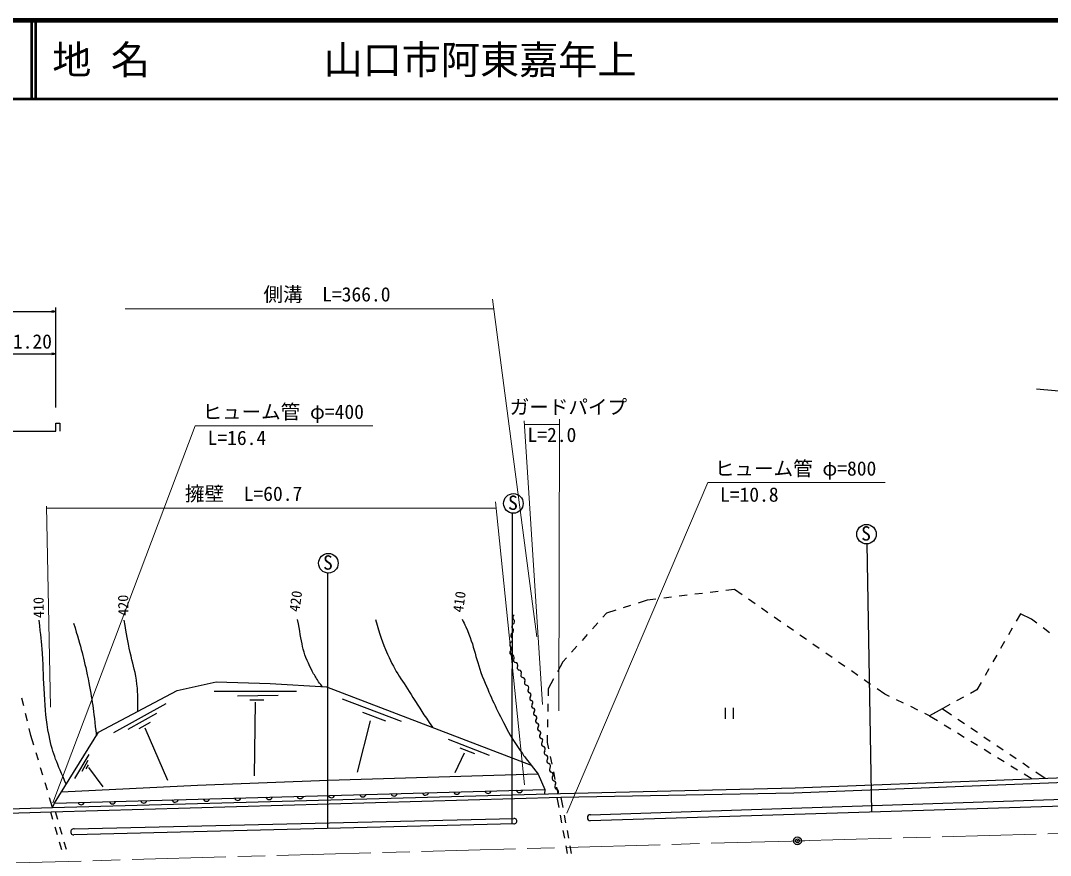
# Model space of a CAD drawing. Units: millimetres at full size, sheet at 1:1000, with parts at other scales. Extents: x 40000 to 680000, y 20000 to 380000.
# Drawn here: x 366339 to 497894, y 273310 to 380000 of the extents above; entities that cross this region are included whole.
import ezdxf
from ezdxf.enums import TextEntityAlignment as Align

# ---------------------------------------------------------------- set-up
doc = ezdxf.new("R2010")
doc.units = ezdxf.units.MM
doc.header["$LTSCALE"] = 1000
doc.header["$PDMODE"] = 32
doc.header["$PDSIZE"] = 500
doc.linetypes.add('CHAIN', pattern=[18.5, 12, -1.5, 3.5, -1.5])
for name, color, linetype, lineweight in [('M-BGD', 7, 'Continuous', 25), ('M-BMK', 2, 'CHAIN', 13), ('M-BMK-SRVR', 3, 'Continuous', 25), ('M-STR-HTXT', 7, 'Continuous', 13), ('M-TTL', 2, 'Continuous', 140), ('M-TTL-LINE', 7, 'Continuous', 50)]:
    doc.layers.add(name, color=color, linetype=linetype, lineweight=lineweight)
doc.layers.add('M-TTL-TXT', color=7, linetype='Continuous')
doc.styles.add('ＭＳ ゴシック', font='')
doc.styles.get('ＭＳ ゴシック').set_extended_font_data('MS Gothic')

# ---------------------------------------------------------------- blocks, each defined once
blk = doc.blocks.new('open_arrow')
at = {"color": 0, "linetype": 'Continuous', "lineweight": -2}
blk.add_lwpolyline([(7.5, 1.25), (0, 0), (7.5, -1.25)], dxfattribs=at)

msp = doc.modelspace()

# ---------------------------------------------------------------- linework, layer by layer
at = {"layer": 'M-BGD'}
for p, q in [((316101, 342836), (370851, 342836)), ((370851, 330539), (370851, 343336)), ((364851, 337429), (370851, 337429)), ((370851, 330539), (370851, 337929)), ((510649, 331560), (496102, 332911)), ((370851, 327539), (370851, 328539)), ((370851, 328539), (371351, 328539)), ((371351, 328539), (371351, 327539)), ((364851, 327539), (370851, 327539)), ((429138, 317052), (429109, 277348)), ((474463, 313118), (475022, 278837)), ((405555, 309404), (405547, 276758)), ((451472, 306555), (450480, 306434)), ((453457, 306798), (452465, 306677)), ((455443, 307041), (454450, 306919)), ((457537, 307297), (456435, 307162)), ((458523, 306610), (457537, 307297)), ((444270, 305257), (443317, 304954)), ((446400, 305935), (445223, 305560)), ((447502, 306069), (446400, 305935)), ((449487, 306312), (448494, 306191)), ((460163, 305466), (459343, 306038)), ((441186, 304276), (440732, 303767)), ((442364, 304650), (441186, 304276)), ((461803, 304321), (460983, 304894)), ((494066, 304190), (493519, 303236)), ((495488, 303519), (494066, 304190)), ((440066, 303021), (439400, 302276)), ((463444, 303177), (462624, 303749)), ((465084, 302033), (464264, 302605)), ((496175, 302992), (495488, 303519)), ((438734, 301530), (438068, 300784)), ((466725, 300889), (465904, 301461)), ((493022, 302369), (492525, 301501)), ((497762, 301775), (496968, 302383)), ((437402, 300038), (436736, 299292)), ((468365, 299745), (467545, 300317)), ((492027, 300634), (491530, 299766)), ((470005, 298600), (469185, 299172)), ((491033, 298899), (490535, 298031)), ((435616, 298038), (434917, 296765)), ((436070, 298546), (435616, 298038)), ((471646, 297456), (470825, 298028)), ((473286, 296312), (472466, 296884)), ((490038, 297163), (489541, 296296)), ((386360, 294373), (391336, 295499)), ((391336, 295499), (398208, 295262)), ((398208, 295262), (405436, 294847)), ((405436, 294847), (431557, 284860)), ((434436, 295888), (433737, 294615)), ((474926, 295168), (474106, 295740)), ((489044, 295428), (488497, 294474)), ((366744, 292426), (366510, 293398)), ((376289, 289042), (386360, 294373)), ((391086, 294288), (401591, 294288)), ((394061, 293708), (399222, 293796)), ((433737, 294615), (433718, 293686)), ((476732, 293908), (475747, 294596)), ((477342, 293616), (476732, 293908)), ((486795, 293541), (485918, 293060)), ((488497, 294474), (487672, 294022)), ((384898, 292681), (378210, 288995)), ((395623, 293199), (397396, 293182)), ((396308, 292901), (396176, 283468)), ((407421, 293324), (414952, 290467)), ((433698, 292687), (433677, 291687)), ((456343, 292166), (456343, 290766)), ((457393, 290766), (457393, 292166)), ((479146, 292753), (478244, 293185)), ((480951, 291889), (480048, 292321)), ((485042, 292580), (484165, 292099)), ((367213, 290482), (366979, 291454)), ((383713, 291444), (380054, 289416)), ((410006, 291630), (412973, 290507)), ((482463, 291166), (481853, 291458)), ((484058, 292040), (482463, 291166)), ((483288, 291618), (482463, 291166)), ((482463, 291166), (483476, 290541)), ((485248, 291236), (484058, 292040)), ((367661, 288622), (367448, 289510)), ((382871, 290285), (381423, 289469)), ((382213, 289601), (385109, 282939)), ((410989, 290489), (409321, 283942)), ((433656, 290687), (433636, 289687)), ((484327, 290016), (485179, 289492)), ((486905, 290117), (486077, 290676)), ((488563, 288998), (487734, 289557)), ((368033, 287388), (367661, 288622)), ((370678, 279986), (376289, 289042)), ((420951, 288170), (426181, 286134)), ((433615, 288687), (433596, 287759)), ((486030, 288967), (486881, 288442)), ((490220, 287878), (489392, 288438)), ((422443, 287047), (424338, 286345)), ((433596, 287759), (433771, 286935)), ((487732, 287917), (488584, 287393)), ((489435, 286868), (490286, 286343)), ((491878, 286759), (491049, 287319)), ((368609, 285473), (368321, 286430)), ((375053, 286214), (373212, 283140)), ((422987, 286362), (421793, 283870)), ((433980, 285956), (434188, 284978)), ((491137, 285818), (491989, 285294)), ((493535, 285640), (492707, 286199)), ((369186, 283557), (368898, 284515)), ((374912, 285426), (374148, 284045)), ((374975, 284888), (374686, 284357)), ((375006, 284544), (376832, 282056)), ((431557, 284860), (432445, 283709)), ((465284, 281966), (534157, 284535)), ((492840, 284769), (493691, 284244)), ((495193, 284520), (494364, 285080)), ((405634, 282893), (388941, 282261)), ((432445, 283709), (405634, 282893)), ((432445, 283709), (433295, 281735)), ((434396, 284000), (434604, 283022)), ((534087, 283956), (465126, 281255)), ((494542, 283719), (495555, 283095)), ((497212, 283157), (496021, 283961)), ((369762, 281642), (369474, 282600)), ((388941, 282261), (371548, 281390)), ((434813, 282044), (434988, 281220)), ((435323, 281229), (465284, 281966)), ((370422, 279450), (370050, 280685)), ((435336, 280705), (370253, 278843)), ((370422, 279450), (435323, 281229)), ((435123, 279434), (434890, 280692)), ((465126, 281255), (435336, 280705)), ((435640, 279450), (435407, 280706)), ((439126, 278514), (517274, 281058)), ((304840, 277202), (370422, 279450)), ((517280, 280146), (439106, 277724)), ((370253, 278843), (304823, 276640)), ((370477, 277880), (370197, 278841)), ((371083, 277888), (370801, 278859)), ((373202, 276687), (429367, 278048)), ((435487, 277467), (435305, 278450)), ((436003, 277483), (435822, 278466)), ((371034, 275959), (370756, 276919)), ((371640, 275968), (371361, 276928)), ((429336, 277354), (373160, 275948)), ((435850, 275500), (435668, 276484)), ((436367, 275516), (436185, 276500)), ((371592, 274038), (371313, 274999)), ((372198, 274047), (371919, 275007)), ((436214, 273534), (436032, 274517)), ((436731, 273550), (436549, 274533))]:
    msp.add_line(p, q, dxfattribs=at)
msp.add_lwpolyline([(370422, 279450), (370678, 279986), (433295, 281735), (433270, 281173)], dxfattribs=at)
for centre in [(429294, 318292), (474399, 314366), (405656, 310650)]:
    msp.add_circle(centre, 1250, dxfattribs=at)
for centre, radius, start, end in [((429559, 303736), 356, 119.00517, 228.20697), ((429429, 302581), 356, 119.00517, 228.20697), ((429084, 303205), 356, 299.00517, 48.20697), ((429300, 301426), 356, 119.00517, 228.20697), ((428954, 302049), 356, 299.00517, 48.20697), ((429171, 300271), 356, 119.00517, 228.20697), ((428695, 299739), 356, 299.00517, 48.20697), ((428825, 300894), 356, 299.00517, 48.20697), ((429136, 299257), 317, 147.56907, 263.97538), ((429069, 298627), 317, 327.56907, 83.97538), ((429604, 298286), 317, 147.56907, 263.97538), ((429538, 297656), 317, 327.56907, 83.97538), ((430073, 297316), 317, 147.56907, 263.97538), ((430007, 296685), 317, 327.56907, 83.97538), ((430542, 296345), 317, 147.56907, 263.97538), ((430475, 295714), 317, 327.56907, 83.97538), ((431011, 295374), 317, 147.56907, 263.97538), ((430944, 294744), 317, 327.56907, 83.97538), ((431403, 294364), 284, 132.50746, 256.19121), ((431268, 293813), 284, 312.50746, 76.19121), ((431652, 293394), 284, 132.50746, 256.19121), ((431516, 292842), 284, 312.50746, 76.19121), ((431900, 292423), 284, 132.50746, 256.19121), ((431764, 291872), 284, 312.50746, 76.19121), ((432148, 291453), 284, 132.50746, 256.19121), ((432013, 290901), 284, 312.50746, 76.19121), ((432397, 290483), 284, 132.50746, 256.19121), ((432261, 289931), 284, 312.50746, 76.19121), ((432645, 289512), 284, 132.50746, 256.19121), ((432509, 288960), 284, 312.50746, 76.19121), ((432893, 288542), 284, 132.50746, 256.19121), ((432757, 287990), 284, 312.50746, 76.19121), ((433224, 287566), 348, 141.95509, 252.57323), ((433015, 286902), 348, 321.95509, 72.57323), ((433563, 286473), 348, 141.95509, 252.57323), ((433355, 285808), 348, 321.95509, 72.57323), ((433903, 285379), 348, 141.95509, 252.57323), ((433695, 284715), 348, 321.95509, 72.57323), ((434243, 284286), 348, 141.95509, 252.57323), ((434034, 283621), 348, 321.95509, 72.57323), ((434583, 283192), 348, 141.95509, 252.57323), ((434374, 282528), 348, 321.95509, 72.57323), ((426059, 281650), 417, 197.86011, 345.33971), ((430057, 281761), 417, 197.86011, 345.33971), ((434923, 282099), 348, 141.95509, 252.57323), ((434714, 281434), 348, 321.95509, 72.57323), ((382076, 280421), 417, 197.86011, 345.33971), ((386075, 280533), 417, 197.86011, 345.33971), ((390073, 280645), 417, 197.86011, 345.33971), ((394072, 280756), 417, 197.86011, 345.33971), ((398070, 280868), 417, 197.86011, 345.33971), ((402068, 280980), 417, 197.86011, 345.33971), ((406067, 281091), 417, 197.86011, 345.33971), ((410065, 281203), 417, 197.86011, 345.33971), ((414064, 281315), 417, 197.86011, 345.33971), ((418062, 281426), 417, 197.86011, 345.33971), ((422061, 281538), 417, 197.86011, 345.33971), ((374079, 280198), 417, 197.86011, 345.33971), ((378078, 280310), 417, 197.86011, 345.33971), ((429385, 277699), 349, 261.79254, 93.06074), ((439134, 278118), 396, 91.09988, 265.95209), ((373114, 276321), 376, 76.58144, 276.96951)]:
    msp.add_arc(centre, radius, start, end, dxfattribs=at)
for points, knots in [([(372179, 282408), (370969, 285157), (370497, 286104), (369968, 288628), (369542, 290664), (369530, 291846), (369376, 293921), (369225, 295938), (369296, 297078), (369139, 299094), (369008, 300764), (368949, 301321), (368704, 303360)], [0, 0, 0, 0, 1, 1, 1, 2, 2, 2, 3, 3, 3, 4, 4, 4, 4]), ([(373114, 303000), (374095, 299679), (374383, 298702), (374951, 295891), (375520, 293071), (375633, 292056), (376018, 288604)], [0, 0, 0, 0, 1, 1, 1, 2, 2, 2, 2]), ([(381324, 291707), (381335, 293569), (381350, 294171), (381128, 295726), (380927, 297124), (380624, 297872), (380338, 299255), (380007, 300853), (379919, 301378), (379574, 303362)], [0, 0, 0, 0, 1, 1, 1, 2, 2, 2, 3, 3, 3, 3]), ([(404868, 294880), (404570, 295275), (404489, 295392), (404264, 295732), (403936, 296228), (403778, 296523), (403500, 297049), (402287, 299343), (402292, 300505), (401730, 303453)], [0, 0, 0, 0, 1, 1, 1, 2, 2, 2, 3, 3, 3, 3]), ([(411682, 303453), (412263, 301381), (412495, 300709), (413223, 299030), (414218, 296733), (415133, 295622), (416461, 293501), (417405, 291993), (417724, 291498), (418945, 289682)], [0, 0, 0, 0, 1, 1, 1, 2, 2, 2, 3, 3, 3, 3]), ([(422741, 303493), (422981, 303038), (423035, 302894), (423215, 302505), (424384, 299977), (424448, 298329), (425506, 295752), (426462, 293421), (427064, 292139), (428231, 289907), (428881, 288662), (429286, 287980), (430087, 286826), (430633, 286038), (430833, 285767), (431557, 284860)], [0, 0, 0, 0, 1, 1, 1, 2, 2, 2, 3, 3, 3, 4, 4, 4, 5, 5, 5, 5])]:
    msp.add_open_spline(points, degree=3, knots=knots, dxfattribs=at)
at = {"layer": 'M-BMK'}
for p, q in [((465578, 275166), (565842, 277986)), ((466544, 275193), (365781, 272359))]:
    msp.add_line(p, q, dxfattribs=at)
at = {"layer": 'M-BMK-SRVR'}
msp.add_circle((465578, 275166), 500, dxfattribs=at)
msp.add_point((465578, 275166), dxfattribs=at)
at = {"layer": 'M-STR-HTXT'}
for p, q in [((426609, 344399), (432305, 301264)), ((379678, 343165), (426772, 343165)), ((435083, 291774), (435185, 329067)), ((388661, 328217), (370459, 280011)), ((388661, 328217), (411332, 328217)), ((430672, 328865), (433029, 292591)), ((430703, 328397), (435183, 328397)), ((454119, 320970), (436104, 278729)), ((454119, 320970), (476789, 320970)), ((427019, 318487), (430700, 282335)), ((369646, 317928), (370156, 292277)), ((369651, 317684), (427101, 317684))]:
    msp.add_line(p, q, dxfattribs=at)
at = {"layer": 'M-TTL'}
msp.add_line((680000, 380000), (40000, 380000), dxfattribs=at)
at = {"layer": 'M-TTL-LINE'}
for p, q in [((367750, 380000), (367750, 370000)), ((368250, 380000), (368250, 370000)), ((40000, 370000), (680000, 370000))]:
    msp.add_line(p, q, dxfattribs=at)

# ---------------------------------------------------------------- block references
at = {"layer": 'M-BGD', "xscale": 66.7, "yscale": 66.7, "rotation": 180}
for p in [(370851, 342836), (370851, 337429)]:
    msp.add_blockref('open_arrow', p, dxfattribs=at)

# ---------------------------------------------------------------- texts
at = {"layer": 'M-BGD', "style": 'ＭＳ ゴシック'}
msp.add_text('1.20', height=1833, dxfattribs=at).set_placement((367851, 337529), align=Align.BOTTOM_CENTER)
for p in [(428615, 316919), (473720, 312993), (404978, 309276)]:
    msp.add_text('S', height=1833, dxfattribs=at).set_placement(p, align=Align.BOTTOM_LEFT)
for s, rotation, p in [('420', 90.914, (380516, 303946)), ('420', 82.02, (402339, 304318)), ('410', 82.02, (423238, 304246)), ('410', 90.914, (369716, 303650))]:
    msp.add_text(s, height=1320, rotation=rotation, dxfattribs=at).set_placement(p, align=Align.BOTTOM_LEFT)
at = {"layer": 'M-STR-HTXT', "style": 'ＭＳ ゴシック'}
for s, p in [('側溝\u3000L=366.0', (397364, 343551)), ('ガードパイプ', (428818, 329149)), ('ヒューム管 φ=400', (389566, 328542)), ('L=16.4', (390231, 325209)), ('L=2.0', (431099, 325594)), ('ヒューム管 φ=800', (455024, 321295)), ('擁壁\u3000L=60.7', (387337, 318070)), ('L=10.8', (455689, 317962))]:
    msp.add_text(s, height=1833, dxfattribs=at).set_placement(p, align=Align.BOTTOM_LEFT)
at = {"layer": 'M-TTL-TXT', "style": 'ＭＳ ゴシック'}
for s, p in [('地 名', (370380, 375000)), ('山口市阿東嘉年上', (405024, 375000))]:
    msp.add_text(s, height=3666, dxfattribs=at).set_placement(p, align=Align.MIDDLE_LEFT)

doc.saveas('drawing.dxf')
